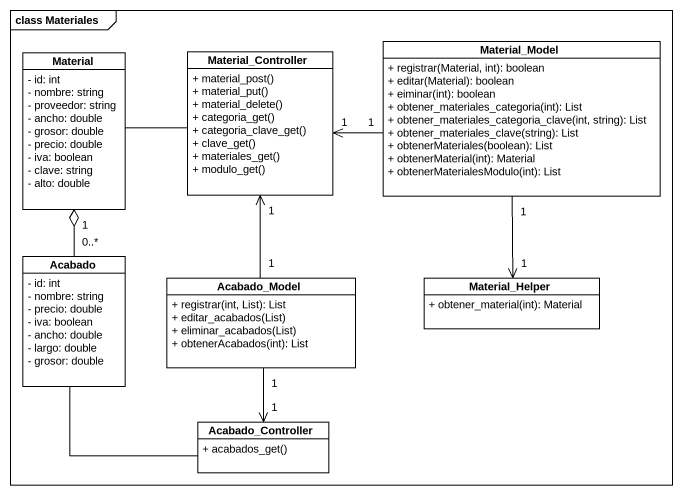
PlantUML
@startuml
mainframe class Materiales
hide circle
hide empty members
skinparam classAttributeIconSize 0
class Material {
  - id: int
  - nombre: string
  - proveedor: string
  - ancho: double
  - grosor: double
  - precio: double
  - iva: boolean
  - clave: string
  - alto: double
}
class Material_Controller {
  + material_post()
  + material_put()
  + material_delete()
  + categoria_get()
  + categoria_clave_get()
  + clave_get()
  + materiales_get()
  + modulo_get()
}
class Material_Model {
  + registrar(Material, int): boolean
  + editar(Material): boolean
  + eiminar(int): boolean
  + obtener_materiales_categoria(int): List
  + obtener_materiales_categoria_clave(int, string): List
  + obtener_materiales_clave(string): List
  + obtenerMateriales(boolean): List
  + obtenerMaterial(int): Material
  + obtenerMaterialesModulo(int): List
}
class Acabado {
  - id: int
  - nombre: string
  - precio: double
  - iva: boolean
  - ancho: double
  - largo: double
  - grosor: double
}
class Acabado_Model {
  + registrar(int, List): List
  + editar_acabados(List)
  + eliminar_acabados(List)
  + obtenerAcabados(int): List
}
class Material_Helper {
  + obtener_material(int): Material
}
class Acabado_Controller {
  + acabados_get()
}
Material -right- Material_Controller
Material_Model "1" -left-> "1" Material_Controller
Material_Model "1" --> "1" Material_Helper
Acabado "0..*" -up-o "1" Material
Acabado -- Acabado_Controller
Acabado_Model "1" -up-> "1" Material_Controller
Acabado_Model "1" --> "1" Acabado_Controller
@enduml
